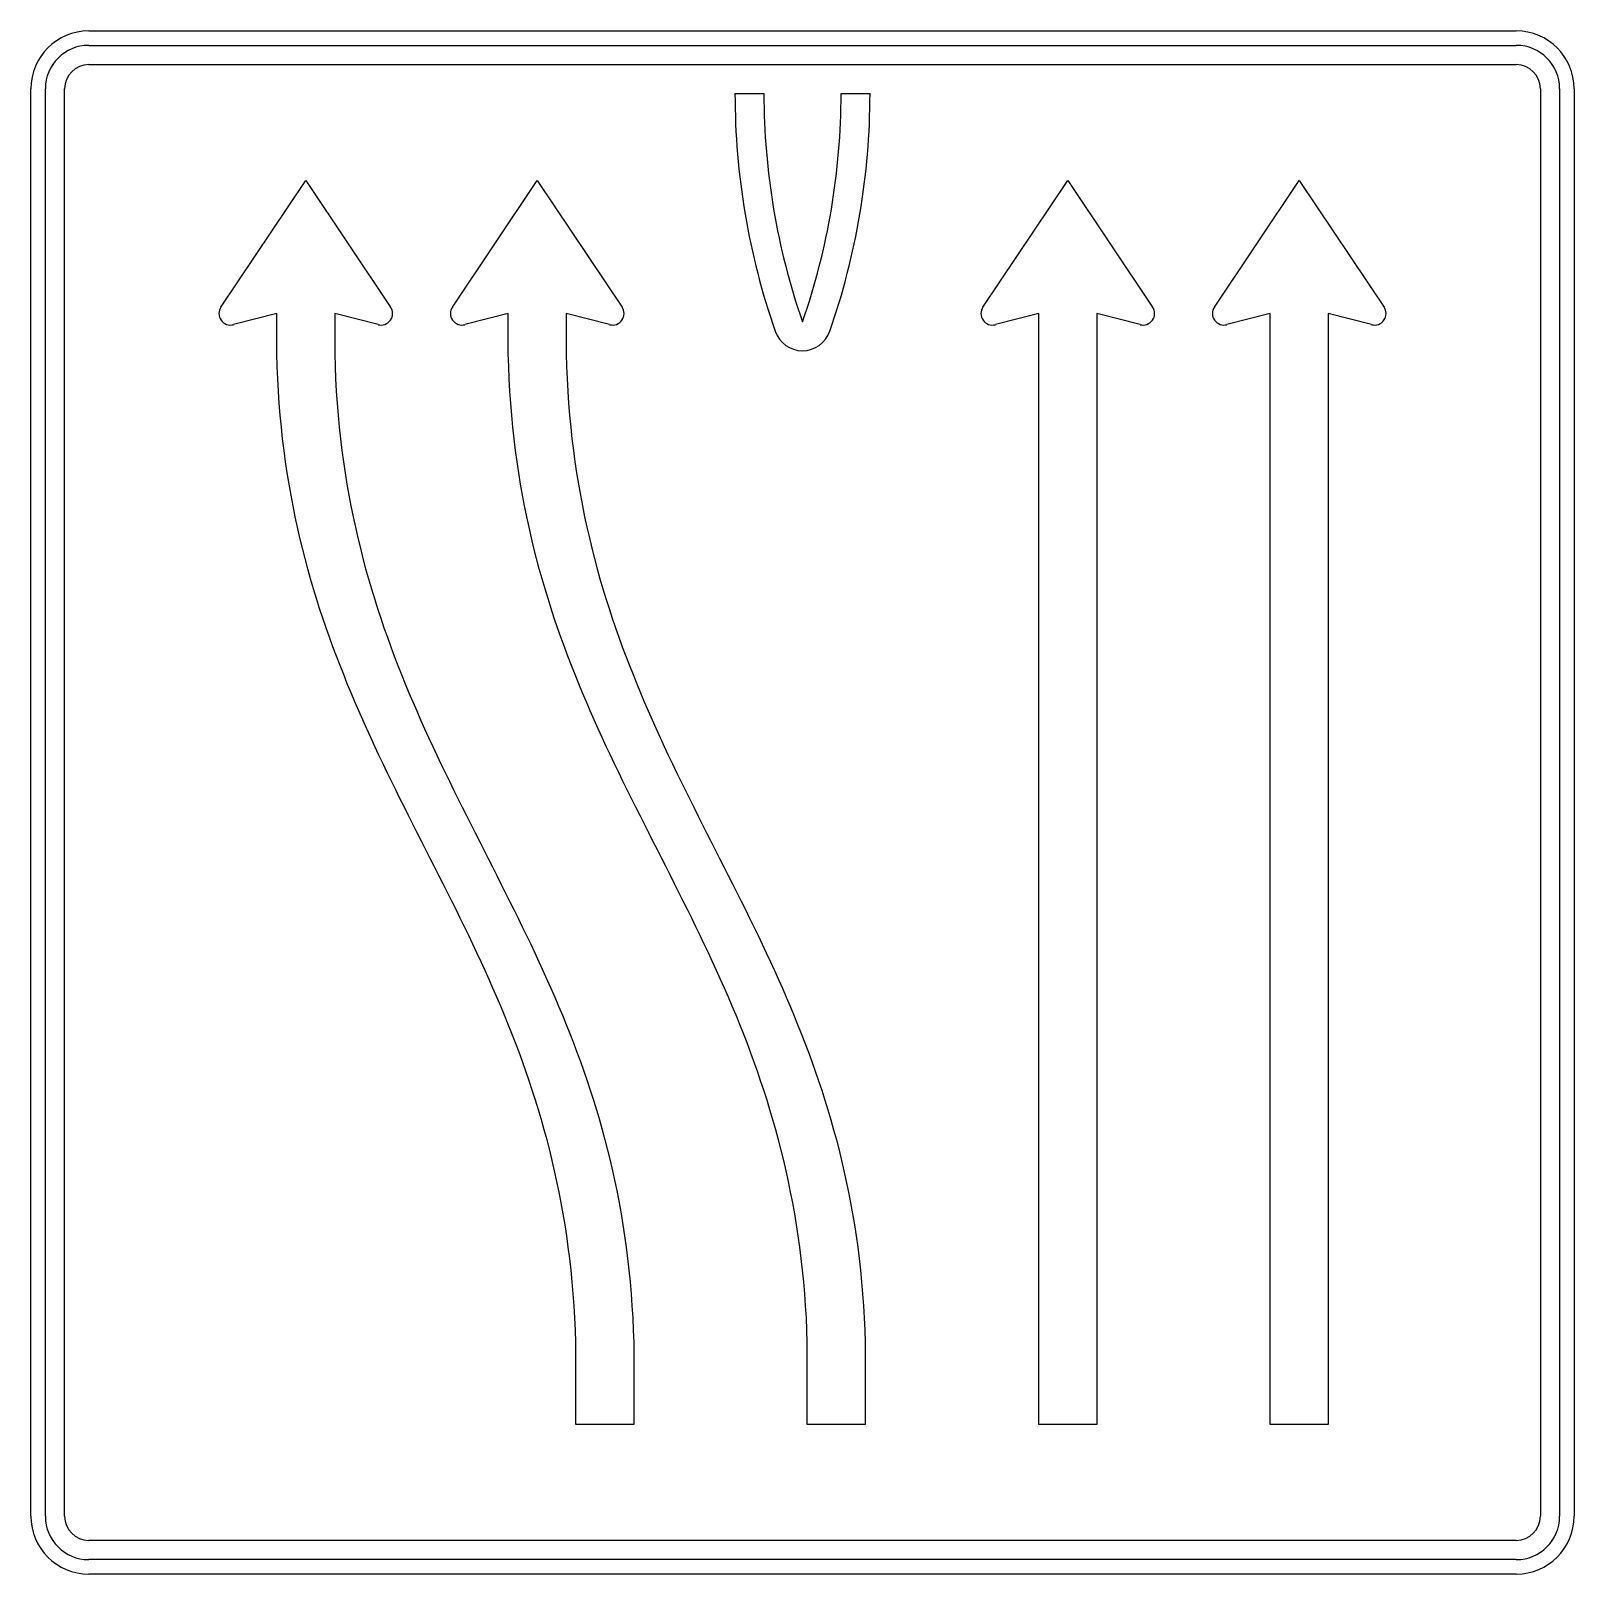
# Model space of a CAD drawing. Extents: x 0 to 1600, y 0 to 1600.
import ezdxf

# ---------------------------------------------------------------- set-up
doc = ezdxf.new("R2010")
doc.units = 0
doc.header["$LTSCALE"] = 25
doc.linetypes.add('AUSGEZOGEN', pattern=[0])
doc.layers.get('0').update_dxf_attribs({"linetype": 'AUSGEZOGEN'})

msp = doc.modelspace()

# ---------------------------------------------------------------- linework, layer by layer
for p, q in [((60, 1600), (1540, 1600)), ((60, 1585), (1540, 1585)), ((60, 1565), (1540, 1565)), ((0, 60), (0, 1540)), ((15, 60), (15, 1540)), ((35, 60), (35, 1540)), ((1565, 1540), (1565, 60)), ((1585, 1540), (1585, 60)), ((1600, 1540), (1600, 60)), ((730, 1535), (760, 1535)), ((840, 1535), (870, 1535)), ((197, 1313.7), (285, 1445)), ((285, 1445), (373, 1313.7)), ((437, 1313.7), (525, 1445)), ((525, 1445), (613, 1313.7)), ((987, 1313.7), (1075, 1445)), ((1075, 1445), (1163, 1313.7)), ((1227, 1313.7), (1315, 1445)), ((1315, 1445), (1403, 1313.7)), ((255, 1307), (210, 1295.4)), ((255, 1265), (255, 1307)), ((360, 1295.4), (315, 1307)), ((315, 1307), (315, 1265)), ((495, 1307), (450, 1295.4)), ((495, 1265), (495, 1307)), ((600, 1295.4), (555, 1307)), ((555, 1307), (555, 1265)), ((800, 1298.4), (800, 1298.4)), ((1045, 1307), (1000, 1295.4)), ((1045, 155), (1045, 1307)), ((1150, 1295.4), (1105, 1307)), ((1105, 1307), (1105, 155)), ((1285, 1307), (1240, 1295.4)), ((1285, 155), (1285, 1307)), ((1390, 1295.4), (1345, 1307)), ((1345, 1307), (1345, 155)), ((771.7, 1288.5), (771.7, 1288.5)), ((828.3, 1288.5), (828.3, 1288.5)), ((255.4, 1252), (255, 1265)), ((315, 1265), (315.4, 1252)), ((495.4, 1252), (495, 1265)), ((555, 1265), (555.4, 1252)), ((255.9, 1239.1), (255.4, 1252)), ((315.4, 1252), (315.9, 1239.1)), ((495.9, 1239.1), (495.4, 1252)), ((555.4, 1252), (555.9, 1239.1)), ((256.6, 1226.4), (255.9, 1239.1)), ((315.9, 1239.1), (316.6, 1226.4)), ((496.6, 1226.4), (495.9, 1239.1)), ((555.9, 1239.1), (556.6, 1226.4)), ((257.5, 1213.8), (256.6, 1226.4)), ((316.6, 1226.4), (317.5, 1213.8)), ((497.5, 1213.8), (496.6, 1226.4)), ((556.6, 1226.4), (557.5, 1213.8)), ((258.5, 1201.4), (257.5, 1213.8)), ((259.7, 1189.2), (258.5, 1201.4)), ((317.5, 1213.8), (318.5, 1201.4)), ((318.5, 1201.4), (319.7, 1189.2)), ((498.5, 1201.4), (497.5, 1213.8)), ((499.7, 1189.2), (498.5, 1201.4)), ((557.5, 1213.8), (558.5, 1201.4)), ((558.5, 1201.4), (559.7, 1189.2)), ((261, 1177.1), (259.7, 1189.2)), ((319.7, 1189.2), (321, 1177.1)), ((501, 1177.1), (499.7, 1189.2)), ((559.7, 1189.2), (561, 1177.1)), ((262.5, 1165.1), (261, 1177.1)), ((321, 1177.1), (322.5, 1165.1)), ((502.5, 1165.1), (501, 1177.1)), ((561, 1177.1), (562.5, 1165.1)), ((264.1, 1153.3), (262.5, 1165.1)), ((265.8, 1141.7), (264.1, 1153.3)), ((322.5, 1165.1), (324.1, 1153.3)), ((324.1, 1153.3), (325.8, 1141.7)), ((504.1, 1153.3), (502.5, 1165.1)), ((505.8, 1141.7), (504.1, 1153.3)), ((562.5, 1165.1), (564.1, 1153.3)), ((564.1, 1153.3), (565.8, 1141.7)), ((267.7, 1130.1), (265.8, 1141.7)), ((325.8, 1141.7), (327.7, 1130.1)), ((507.7, 1130.1), (505.8, 1141.7)), ((565.8, 1141.7), (567.7, 1130.1)), ((269.7, 1118.8), (267.7, 1130.1)), ((327.7, 1130.1), (329.7, 1118.7)), ((509.7, 1118.8), (507.7, 1130.1)), ((567.7, 1130.1), (569.7, 1118.7)), ((271.8, 1107.5), (269.7, 1118.8)), ((274.1, 1096.3), (271.8, 1107.5)), ((329.7, 1118.7), (331.8, 1107.5)), ((331.8, 1107.5), (334.1, 1096.3)), ((511.8, 1107.5), (509.7, 1118.8)), ((514.1, 1096.3), (511.8, 1107.5)), ((569.7, 1118.7), (571.8, 1107.5)), ((571.8, 1107.5), (574.1, 1096.3)), ((276.5, 1085.3), (274.1, 1096.3)), ((334.1, 1096.3), (336.5, 1085.3)), ((516.5, 1085.3), (514.1, 1096.3)), ((574.1, 1096.3), (576.5, 1085.3)), ((279, 1074.4), (276.5, 1085.3)), ((281.6, 1063.7), (279, 1074.4)), ((336.5, 1085.3), (339, 1074.4)), ((339, 1074.4), (341.6, 1063.7)), ((519, 1074.4), (516.5, 1085.3)), ((521.6, 1063.7), (519, 1074.4)), ((576.5, 1085.3), (579, 1074.4)), ((579, 1074.4), (581.6, 1063.7)), ((284.3, 1053), (281.6, 1063.7)), ((341.6, 1063.7), (344.3, 1053)), ((524.3, 1053), (521.6, 1063.7)), ((581.6, 1063.7), (584.3, 1053)), ((287.1, 1042.4), (284.3, 1053)), ((290, 1032), (287.1, 1042.4)), ((344.3, 1053), (347.1, 1042.4)), ((347.1, 1042.4), (350, 1032)), ((527.1, 1042.4), (524.3, 1053)), ((530, 1032), (527.1, 1042.4)), ((584.3, 1053), (587.1, 1042.4)), ((587.1, 1042.4), (590, 1032)), ((293.1, 1021.6), (290, 1032)), ((350, 1032), (353.1, 1021.6)), ((533.1, 1021.6), (530, 1032)), ((590, 1032), (593.1, 1021.6)), ((296.2, 1011.4), (293.1, 1021.6)), ((299.4, 1001.2), (296.2, 1011.4)), ((353.1, 1021.6), (356.2, 1011.4)), ((356.2, 1011.4), (359.4, 1001.2)), ((536.2, 1011.4), (533.1, 1021.6)), ((539.4, 1001.2), (536.2, 1011.4)), ((593.1, 1021.6), (596.2, 1011.4)), ((596.2, 1011.4), (599.4, 1001.2)), ((302.7, 991.2), (299.4, 1001.2)), ((359.4, 1001.2), (362.7, 991.2)), ((542.7, 991.2), (539.4, 1001.2)), ((599.4, 1001.2), (602.7, 991.2)), ((306.1, 981.2), (302.7, 991.2)), ((309.6, 971.3), (306.1, 981.2)), ((362.7, 991.2), (366.1, 981.2)), ((366.1, 981.2), (369.6, 971.3)), ((546.1, 981.2), (542.7, 991.2)), ((549.6, 971.3), (546.1, 981.2)), ((602.7, 991.2), (606.1, 981.2)), ((606.1, 981.2), (609.6, 971.3)), ((313.1, 961.5), (309.6, 971.3)), ((316.8, 951.8), (313.1, 961.5)), ((369.6, 971.3), (373.1, 961.5)), ((373.1, 961.5), (376.8, 951.8)), ((553.1, 961.5), (549.6, 971.3)), ((556.8, 951.8), (553.1, 961.5)), ((609.6, 971.3), (613.1, 961.5)), ((613.1, 961.5), (616.8, 951.8)), ((320.5, 942.1), (316.8, 951.8)), ((376.8, 951.8), (380.5, 942.1)), ((560.5, 942.1), (556.8, 951.8)), ((616.8, 951.8), (620.5, 942.1)), ((324.3, 932.6), (320.5, 942.1)), ((328.1, 923.1), (324.3, 932.6)), ((380.5, 942.1), (384.3, 932.6)), ((384.3, 932.6), (388.1, 923)), ((564.3, 932.6), (560.5, 942.1)), ((568.1, 923.1), (564.3, 932.6)), ((620.5, 942.1), (624.3, 932.6)), ((624.3, 932.6), (628.1, 923)), ((332, 913.6), (328.1, 923.1)), ((336, 904.2), (332, 913.6)), ((388.1, 923), (392, 913.6)), ((392, 913.6), (396, 904.2)), ((572, 913.6), (568.1, 923.1)), ((576, 904.2), (572, 913.6)), ((628.1, 923), (632, 913.6)), ((632, 913.6), (636, 904.2)), ((340, 894.9), (336, 904.2)), ((396, 904.2), (400, 894.9)), ((580, 894.9), (576, 904.2)), ((636, 904.2), (640, 894.9)), ((344.1, 885.6), (340, 894.9)), ((348.2, 876.4), (344.1, 885.6)), ((400, 894.9), (404.1, 885.6)), ((404.1, 885.6), (408.2, 876.4)), ((584.1, 885.6), (580, 894.9)), ((588.2, 876.4), (584.1, 885.6)), ((640, 894.9), (644.1, 885.6)), ((644.1, 885.6), (648.2, 876.4)), ((352.4, 867.3), (348.2, 876.4)), ((356.6, 858.1), (352.4, 867.3)), ((408.2, 876.4), (412.4, 867.3)), ((412.4, 867.3), (416.6, 858.1)), ((592.4, 867.3), (588.2, 876.4)), ((596.6, 858.1), (592.4, 867.3)), ((648.2, 876.4), (652.4, 867.3)), ((652.4, 867.3), (656.6, 858.1)), ((360.9, 849.1), (356.6, 858.1)), ((365.2, 840), (360.9, 849.1)), ((416.6, 858.1), (420.9, 849.1)), ((420.9, 849.1), (425.2, 840)), ((600.9, 849.1), (596.6, 858.1)), ((605.2, 840), (600.9, 849.1)), ((656.6, 858.1), (660.9, 849.1)), ((660.9, 849.1), (665.2, 840)), ((369.5, 831), (365.2, 840)), ((425.2, 840), (429.5, 831)), ((609.5, 831), (605.2, 840)), ((665.2, 840), (669.5, 831)), ((373.9, 822), (369.5, 831)), ((378.3, 813.1), (373.9, 822)), ((429.5, 831), (433.9, 822)), ((433.9, 822), (438.3, 813.1)), ((613.9, 822), (609.5, 831)), ((618.3, 813.1), (613.9, 822)), ((669.5, 831), (673.9, 822)), ((673.9, 822), (678.3, 813.1)), ((382.7, 804.2), (378.3, 813.1)), ((387.2, 795.3), (382.7, 804.2)), ((438.3, 813.1), (442.7, 804.2)), ((442.7, 804.2), (447.2, 795.3)), ((622.7, 804.2), (618.3, 813.1)), ((627.2, 795.3), (622.7, 804.2)), ((678.3, 813.1), (682.7, 804.2)), ((682.7, 804.2), (687.2, 795.3)), ((391.6, 786.4), (387.2, 795.3)), ((396.1, 777.5), (391.6, 786.4)), ((447.2, 795.3), (451.6, 786.4)), ((451.6, 786.4), (456.1, 777.5)), ((631.6, 786.4), (627.2, 795.3)), ((636.1, 777.5), (631.6, 786.4)), ((687.2, 795.3), (691.6, 786.4)), ((691.6, 786.4), (696.1, 777.5)), ((400.6, 768.7), (396.1, 777.5)), ((405, 759.8), (400.6, 768.7)), ((456.1, 777.5), (460.6, 768.7)), ((460.6, 768.7), (465, 759.8)), ((640.6, 768.7), (636.1, 777.5)), ((645, 759.8), (640.6, 768.7)), ((696.1, 777.5), (700.6, 768.7)), ((700.6, 768.7), (705, 759.8)), ((409.5, 751), (405, 759.8)), ((465, 759.8), (469.5, 751)), ((649.5, 751), (645, 759.8)), ((705, 759.8), (709.5, 751)), ((414, 742.1), (409.5, 751)), ((418.5, 733.3), (414, 742.1)), ((469.5, 751), (474, 742.1)), ((474, 742.1), (478.5, 733.3)), ((654, 742.1), (649.5, 751)), ((658.5, 733.3), (654, 742.1)), ((709.5, 751), (714, 742.1)), ((714, 742.1), (718.5, 733.3)), ((423, 724.4), (418.5, 733.3)), ((427.4, 715.6), (423, 724.4)), ((478.5, 733.3), (483, 724.4)), ((483, 724.4), (487.4, 715.6)), ((663, 724.4), (658.5, 733.3)), ((667.4, 715.6), (663, 724.4)), ((718.5, 733.3), (723, 724.4)), ((723, 724.4), (727.4, 715.6)), ((431.9, 706.7), (427.4, 715.6)), ((436.3, 697.8), (431.9, 706.7)), ((487.4, 715.6), (491.9, 706.7)), ((491.9, 706.7), (496.3, 697.8)), ((671.9, 706.7), (667.4, 715.6)), ((676.3, 697.8), (671.9, 706.7)), ((727.4, 715.6), (731.9, 706.7)), ((731.9, 706.7), (736.3, 697.8)), ((440.8, 688.9), (436.3, 697.8)), ((445.2, 680), (440.8, 688.9)), ((496.3, 697.8), (500.8, 688.9)), ((500.8, 688.9), (505.2, 680)), ((680.8, 688.9), (676.3, 697.8)), ((685.2, 680), (680.8, 688.9)), ((736.3, 697.8), (740.8, 688.9)), ((740.8, 688.9), (745.2, 680)), ((449.5, 671), (445.2, 680)), ((505.2, 680), (509.5, 671)), ((689.5, 671), (685.2, 680)), ((745.2, 680), (749.5, 671)), ((453.9, 662.1), (449.5, 671)), ((458.2, 653.1), (453.9, 662.1)), ((509.5, 671), (513.9, 662.1)), ((513.9, 662.1), (518.2, 653.1)), ((693.9, 662.1), (689.5, 671)), ((698.2, 653.1), (693.9, 662.1)), ((749.5, 671), (753.9, 662.1)), ((753.9, 662.1), (758.2, 653.1)), ((462.5, 644), (458.2, 653.1)), ((466.7, 634.9), (462.5, 644)), ((518.2, 653.1), (522.5, 644)), ((522.5, 644), (526.7, 634.9)), ((702.5, 644), (698.2, 653.1)), ((706.7, 634.9), (702.5, 644)), ((758.2, 653.1), (762.5, 644)), ((762.5, 644), (766.7, 634.9)), ((470.9, 625.8), (466.7, 634.9)), ((475, 616.6), (470.9, 625.8)), ((526.7, 634.9), (530.9, 625.8)), ((530.9, 625.8), (535, 616.6)), ((710.9, 625.8), (706.7, 634.9)), ((715, 616.6), (710.9, 625.8)), ((766.7, 634.9), (770.9, 625.8)), ((770.9, 625.8), (775, 616.6)), ((479.1, 607.4), (475, 616.6)), ((535, 616.6), (539.1, 607.4)), ((719.1, 607.4), (715, 616.6)), ((775, 616.6), (779.1, 607.4)), ((483.2, 598.1), (479.1, 607.4)), ((487.1, 588.7), (483.2, 598.1)), ((539.1, 607.4), (543.2, 598.1)), ((543.2, 598.1), (547.1, 588.7)), ((723.2, 598.1), (719.1, 607.4)), ((727.1, 588.7), (723.2, 598.1)), ((779.1, 607.4), (783.2, 598.1)), ((783.2, 598.1), (787.1, 588.7)), ((491.1, 579.4), (487.1, 588.7)), ((494.9, 569.9), (491.1, 579.4)), ((547.1, 588.7), (551.1, 579.4)), ((551.1, 579.4), (554.9, 569.9)), ((731.1, 579.4), (727.1, 588.7)), ((734.9, 569.9), (731.1, 579.4)), ((787.1, 588.7), (791.1, 579.4)), ((791.1, 579.4), (794.9, 569.9)), ((498.7, 560.4), (494.9, 569.9)), ((502.5, 550.8), (498.7, 560.4)), ((554.9, 569.9), (558.7, 560.4)), ((558.7, 560.4), (562.5, 550.8)), ((738.7, 560.4), (734.9, 569.9)), ((742.5, 550.8), (738.7, 560.4)), ((794.9, 569.9), (798.7, 560.4)), ((798.7, 560.4), (802.5, 550.8)), ((506.1, 541.1), (502.5, 550.8)), ((562.5, 550.8), (566.1, 541.1)), ((746.1, 541.1), (742.5, 550.8)), ((802.5, 550.8), (806.1, 541.1)), ((509.7, 531.4), (506.1, 541.1)), ((513.2, 521.5), (509.7, 531.4)), ((566.1, 541.1), (569.7, 531.4)), ((569.7, 531.4), (573.2, 521.5)), ((749.7, 531.4), (746.1, 541.1)), ((753.2, 521.5), (749.7, 531.4)), ((806.1, 541.1), (809.7, 531.4)), ((809.7, 531.4), (813.2, 521.5)), ((516.6, 511.6), (513.2, 521.5)), ((573.2, 521.5), (576.6, 511.6)), ((756.6, 511.6), (753.2, 521.5)), ((813.2, 521.5), (816.6, 511.6)), ((519.9, 501.6), (516.6, 511.6)), ((523.2, 491.5), (519.9, 501.6)), ((576.6, 511.6), (579.9, 501.6)), ((579.9, 501.6), (583.2, 491.5)), ((759.9, 501.6), (756.6, 511.6)), ((763.2, 491.5), (759.9, 501.6)), ((816.6, 511.6), (819.9, 501.6)), ((819.9, 501.6), (823.2, 491.5)), ((526.3, 481.4), (523.2, 491.5)), ((529.4, 471.1), (526.3, 481.4)), ((583.2, 491.5), (586.3, 481.4)), ((586.3, 481.4), (589.4, 471.1)), ((766.3, 481.4), (763.2, 491.5)), ((769.4, 471.1), (766.3, 481.4)), ((823.2, 491.5), (826.3, 481.4)), ((826.3, 481.4), (829.4, 471.1)), ((532.3, 460.7), (529.4, 471.1)), ((589.4, 471.1), (592.3, 460.7)), ((772.3, 460.7), (769.4, 471.1)), ((829.4, 471.1), (832.3, 460.7)), ((535.2, 450.2), (532.3, 460.7)), ((537.9, 439.6), (535.2, 450.2)), ((592.3, 460.7), (595.2, 450.2)), ((595.2, 450.2), (597.9, 439.6)), ((775.2, 450.2), (772.3, 460.7)), ((777.9, 439.6), (775.2, 450.2)), ((832.3, 460.7), (835.2, 450.2)), ((835.2, 450.2), (837.9, 439.6)), ((540.5, 428.9), (537.9, 439.6)), ((597.9, 439.6), (600.5, 428.9)), ((780.5, 428.9), (777.9, 439.6)), ((837.9, 439.6), (840.5, 428.9)), ((543, 418.1), (540.5, 428.9)), ((545.4, 407.2), (543, 418.1)), ((600.5, 428.9), (603, 418.1)), ((603, 418.1), (605.4, 407.2)), ((783, 418.1), (780.5, 428.9)), ((785.4, 407.2), (783, 418.1)), ((840.5, 428.9), (843, 418.1)), ((843, 418.1), (845.4, 407.2)), ((547.7, 396.1), (545.4, 407.2)), ((605.4, 407.2), (607.7, 396.1)), ((787.7, 396.1), (785.4, 407.2)), ((845.4, 407.2), (847.7, 396.1)), ((549.9, 385), (547.7, 396.1)), ((551.9, 373.7), (549.9, 385)), ((607.7, 396.1), (609.9, 385)), ((609.9, 385), (611.9, 373.7)), ((789.9, 385), (787.7, 396.1)), ((791.9, 373.7), (789.9, 385)), ((847.7, 396.1), (849.9, 385)), ((849.9, 385), (851.9, 373.7)), ((553.8, 362.2), (551.9, 373.7)), ((611.9, 373.7), (613.8, 362.2)), ((793.8, 362.2), (791.9, 373.7)), ((851.9, 373.7), (853.8, 362.2)), ((555.6, 350.7), (553.8, 362.2)), ((613.8, 362.2), (615.6, 350.7)), ((795.6, 350.7), (793.8, 362.2)), ((853.8, 362.2), (855.6, 350.7)), ((557.2, 339), (555.6, 350.7)), ((558.7, 327.1), (557.2, 339)), ((615.6, 350.7), (617.2, 339)), ((617.2, 339), (618.7, 327.1)), ((797.2, 339), (795.6, 350.7)), ((798.7, 327.1), (797.2, 339)), ((855.6, 350.7), (857.2, 339)), ((857.2, 339), (858.7, 327.1)), ((560.1, 315.1), (558.7, 327.1)), ((618.7, 327.1), (620.1, 315.1)), ((800.1, 315.1), (798.7, 327.1)), ((858.7, 327.1), (860.1, 315.1)), ((561.3, 303), (560.1, 315.1)), ((620.1, 315.1), (621.3, 303)), ((801.3, 303), (800.1, 315.1)), ((860.1, 315.1), (861.3, 303)), ((562.3, 290.7), (561.3, 303)), ((563.2, 278.3), (562.3, 290.7)), ((621.3, 303), (622.3, 290.7)), ((622.3, 290.7), (623.2, 278.3)), ((802.3, 290.7), (801.3, 303)), ((803.2, 278.3), (802.3, 290.7)), ((861.3, 303), (862.3, 290.7)), ((862.3, 290.7), (863.2, 278.3)), ((564, 265.7), (563.2, 278.3)), ((623.2, 278.3), (624, 265.7)), ((804, 265.7), (803.2, 278.3)), ((863.2, 278.3), (864, 265.7)), ((564.6, 252.9), (564, 265.7)), ((624, 265.7), (624.6, 252.9)), ((804.6, 252.9), (804, 265.7)), ((864, 265.7), (864.6, 252.9)), ((565, 240), (564.6, 252.9)), ((565, 155), (565, 240)), ((624.6, 252.9), (625, 240)), ((625, 240), (625, 155)), ((805, 240), (804.6, 252.9)), ((805, 155), (805, 240)), ((864.6, 252.9), (865, 240)), ((865, 240), (865, 155)), ((625, 155), (565, 155)), ((865, 155), (805, 155)), ((1105, 155), (1045, 155)), ((1345, 155), (1285, 155)), ((1540, 35), (60, 35)), ((1540, 15), (60, 15)), ((1540, 0), (60, 0))]:
    msp.add_line(p, q)
for centre, radius, start, end in [((60, 1540), 60, 90, 180), ((1540, 1540), 60, 0, 90), ((60, 1540), 45, 90, 180), ((1540, 1540), 45, 0, 90), ((60, 1540), 25, 90, 180), ((1540, 1540), 25, 0, 90), ((1480, 1535), 750, 180, 199.1881), ((1480, 1535), 720, 180, 199.1881), ((120, 1535), 720, 340.8119, 360), ((120, 1535), 750, 340.8119, 360), ((207, 1307), 12, 146.195, 284.475), ((363, 1307), 12, 255.525, 393.805), ((447, 1307), 12, 146.195, 284.475), ((603, 1307), 12, 255.525, 393.805), ((997, 1307), 12, 146.195, 284.475), ((1153, 1307), 12, 255.525, 393.805), ((1237, 1307), 12, 146.195, 284.475), ((1393, 1307), 12, 255.525, 393.805), ((800, 1298.4), 30, 199.1881, 340.8119), ((60, 60), 60, 180, 270), ((60, 60), 45, 180, 270), ((60, 60), 25, 180, 270), ((1540, 60), 60, 270, 360), ((1540, 60), 45, 270, 360), ((1540, 60), 25, 270, 360)]:
    msp.add_arc(centre, radius, start, end)

doc.saveas('drawing.dxf')
